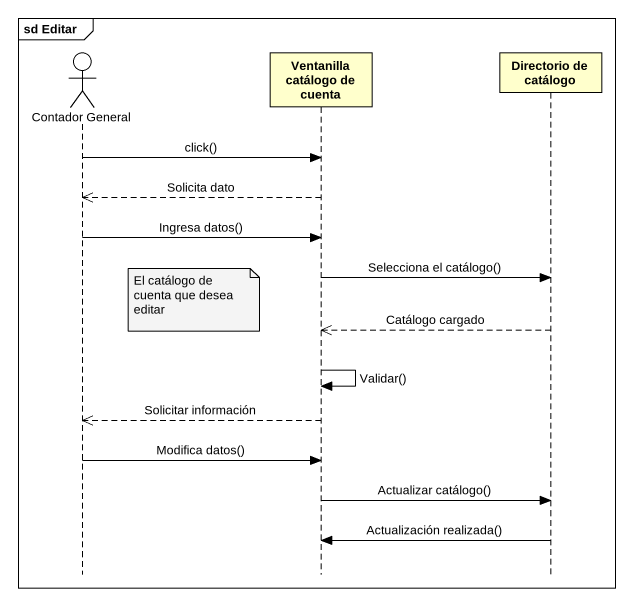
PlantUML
@startuml
mainframe sd Editar
hide footbox
actor "Contador General" as Contador_General
participant "Ventanilla catálogo de cuenta" as Ventanilla_catálogo_de
participant "Directorio de catálogo" as Directorio_de_catálogo

Contador_General -> Ventanilla_catálogo_de : click()
Ventanilla_catálogo_de -->> Contador_General : Solicita dato
Contador_General -> Ventanilla_catálogo_de : Ingresa datos()
Ventanilla_catálogo_de -> Directorio_de_catálogo : Selecciona el catálogo()
note right of Contador_General : El catálogo de cuenta que desea editar
Directorio_de_catálogo -->> Ventanilla_catálogo_de : Catálogo cargado
Ventanilla_catálogo_de -> Ventanilla_catálogo_de : Validar()
Ventanilla_catálogo_de -->> Contador_General : Solicitar información
Contador_General -> Ventanilla_catálogo_de : Modifica datos()
Ventanilla_catálogo_de -> Directorio_de_catálogo : Actualizar catálogo()
Directorio_de_catálogo -> Ventanilla_catálogo_de : Actualización realizada()
@enduml
